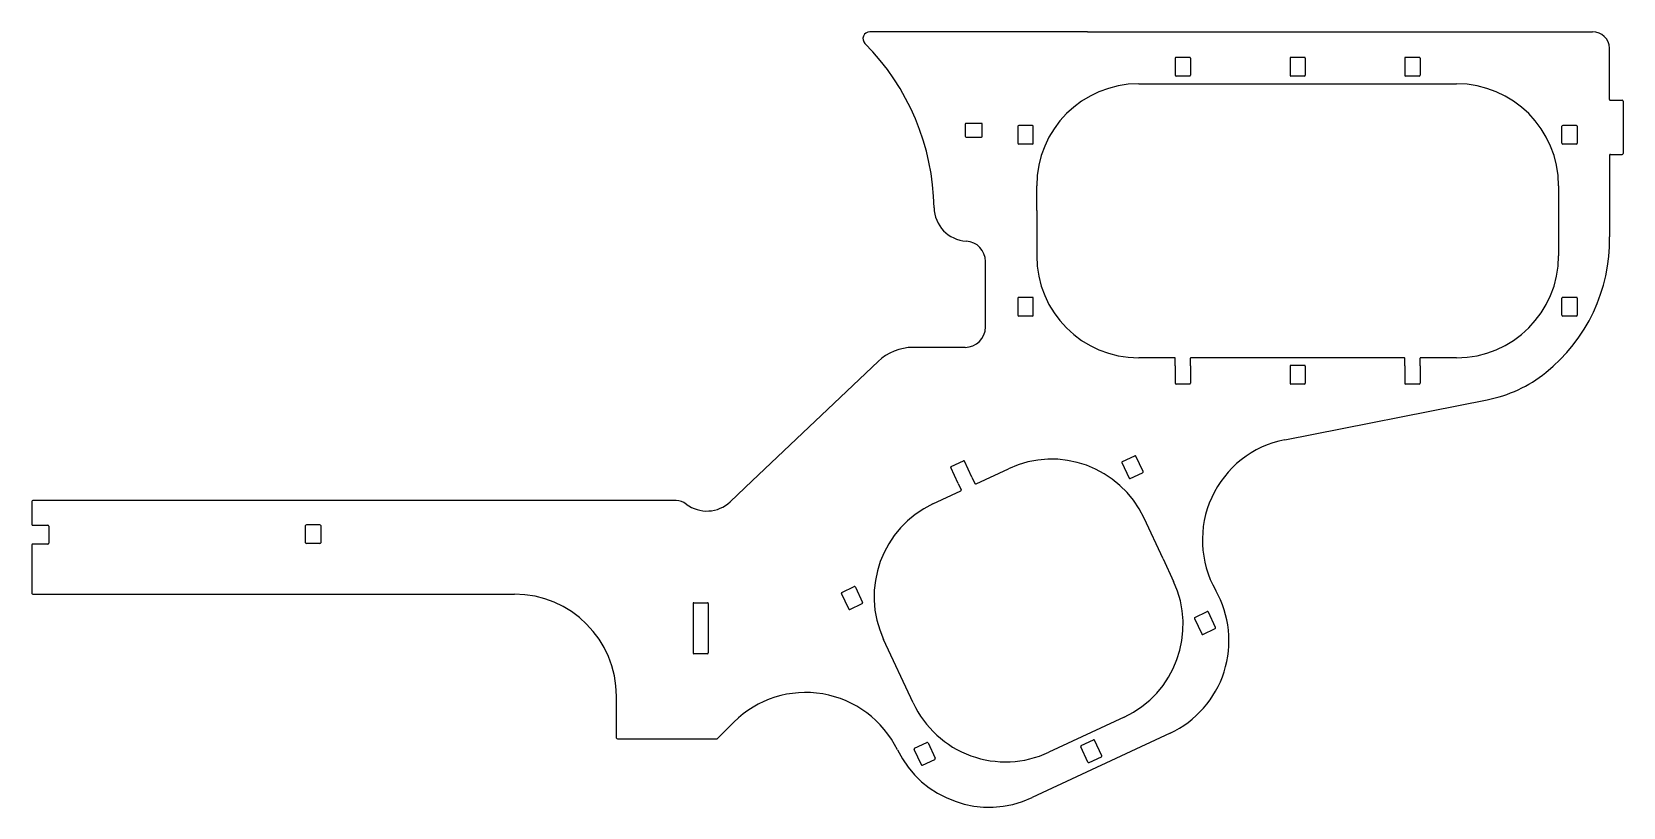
# Model space of a CAD drawing. Header units: millimetres. Extents: x 1748 to 2684, y 182 to 637.
import ezdxf

# ---------------------------------------------------------------- set-up
doc = ezdxf.new("R2010")
doc.units = ezdxf.units.MM

msp = doc.modelspace()

# ---------------------------------------------------------------- linework, layer by layer
for p, q in [((2293.82, 637.45), (2240.64, 637.45)), ((2368.69, 637.45), (2293.82, 637.45)), ((2368.69, 637.45), (2665.79, 637.45)), ((2675.78, 597.73), (2675.78, 627.93)), ((2420.32, 621.95), (2420.32, 611.95)), ((2428.82, 622.45), (2420.82, 622.45)), ((2429.32, 621.95), (2429.32, 611.95)), ((2487.82, 621.95), (2487.82, 611.95)), ((2496.32, 622.45), (2488.32, 622.45)), ((2496.82, 621.95), (2496.82, 611.95)), ((2555.29, 621.95), (2555.29, 611.95)), ((2563.79, 622.45), (2555.79, 622.45)), ((2564.29, 621.95), (2564.29, 611.95)), ((2428.82, 611.45), (2420.82, 611.45)), ((2496.32, 611.45), (2488.32, 611.45)), ((2563.79, 611.45), (2555.79, 611.45)), ((2398.82, 606.95), (2585.79, 606.95)), ((2676.28, 597.23), (2683.28, 597.23)), ((2683.78, 596.73), (2683.78, 565.95)), ((2296.82, 583.15), (2296.82, 576.15)), ((2306.32, 583.65), (2297.32, 583.65)), ((2306.82, 576.15), (2306.82, 583.15)), ((2327.82, 581.95), (2327.82, 571.95)), ((2336.32, 582.45), (2328.32, 582.45)), ((2336.82, 571.95), (2336.82, 581.95)), ((2647.79, 571.95), (2647.79, 581.95)), ((2656.29, 582.45), (2648.29, 582.45)), ((2656.79, 581.95), (2656.79, 571.95)), ((2297.32, 575.65), (2306.32, 575.65)), ((2336.32, 571.45), (2328.32, 571.45)), ((2656.29, 571.45), (2648.29, 571.45)), ((2675.77, 564.95), (2675.77, 516.95)), ((2676.27, 565.45), (2683.28, 565.45)), ((2338.82, 532.39), (2338.82, 546.95)), ((2645.79, 546.95), (2645.79, 505.89)), ((2338.82, 532.39), (2338.82, 505.89)), ((2308.69, 464), (2308.69, 502.48)), ((2327.82, 480.89), (2327.82, 470.89)), ((2336.32, 481.39), (2328.32, 481.39)), ((2336.82, 470.89), (2336.82, 480.89)), ((2647.79, 470.89), (2647.79, 480.89)), ((2656.29, 481.39), (2648.29, 481.39)), ((2656.79, 480.89), (2656.79, 470.89)), ((2336.32, 470.39), (2328.32, 470.39)), ((2656.29, 470.39), (2648.29, 470.39)), ((2296.69, 452), (2266.15, 452)), ((2171.49, 373.57), (2245.51, 443.77)), ((2420.12, 445.89), (2398.82, 445.89)), ((2420.32, 441.25), (2420.32, 445.69)), ((2420.32, 441.25), (2420.32, 430.95)), ((2429.32, 441.25), (2429.32, 445.69)), ((2429.32, 441.25), (2429.32, 430.95)), ((2509.63, 445.89), (2429.52, 445.89)), ((2487.82, 440.95), (2487.82, 430.95)), ((2496.32, 441.45), (2488.32, 441.45)), ((2496.82, 440.95), (2496.82, 430.95)), ((2555.09, 445.89), (2509.63, 445.89)), ((2555.29, 441.25), (2555.29, 445.69)), ((2555.29, 441.25), (2555.29, 430.95)), ((2564.29, 441.25), (2564.29, 445.69)), ((2564.29, 441.25), (2564.29, 430.95)), ((2585.79, 445.89), (2564.49, 445.89)), ((2428.82, 430.45), (2420.82, 430.45)), ((2484.69, 397.7), (2603.77, 421.21)), ((2496.32, 430.45), (2488.32, 430.45)), ((2563.79, 430.45), (2555.79, 430.45)), ((2288.51, 382.03), (2295.76, 385.41)), ((2300.78, 375.84), (2296.43, 385.17)), ((2388.98, 384.27), (2393.21, 375.21)), ((2389.22, 384.93), (2396.47, 388.31)), ((2401.36, 379.01), (2397.14, 388.07)), ((2292.62, 372.03), (2288.27, 381.37)), ((2300.78, 375.84), (2302.53, 372.09)), ((2303.19, 371.85), (2322.22, 380.72)), ((2393.87, 374.96), (2401.12, 378.34)), ((2171.49, 373.57), (2158.59, 361.34)), ((2277.84, 360.03), (2294.13, 367.62)), ((2292.62, 372.03), (2294.37, 368.29)), ((1747.81, 361.45), (1747.81, 347.95)), ((2126.69, 361.95), (1748.31, 361.95)), ((1748.31, 347.45), (1757.31, 347.45)), ((1757.81, 346.95), (1757.81, 336.95)), ((1908.78, 337.25), (1908.78, 347.25)), ((1917.28, 347.75), (1909.28, 347.75)), ((1917.78, 347.25), (1917.78, 337.25)), ((2413.16, 327.69), (2401.96, 351.7)), ((1747.81, 335.95), (1747.81, 307.45)), ((1757.31, 336.45), (1748.31, 336.45)), ((1917.28, 336.75), (1909.28, 336.75)), ((2413.16, 327.69), (2419.31, 314.48)), ((2224.3, 308.03), (2231.55, 311.41)), ((2232.21, 311.17), (2236.44, 302.1)), ((1748.31, 306.95), (2031.69, 306.95)), ((2136.69, 301.45), (2136.69, 272.45)), ((2137.19, 301.95), (2145.19, 301.95)), ((2145.69, 301.45), (2145.69, 272.45)), ((2228.28, 298.3), (2224.06, 307.36)), ((2228.95, 298.06), (2236.2, 301.44)), ((2431.69, 292.67), (2435.92, 283.61)), ((2431.93, 293.34), (2439.18, 296.72)), ((2444.08, 287.41), (2439.85, 296.48)), ((2436.58, 283.37), (2443.83, 286.75)), ((2145.19, 271.95), (2137.19, 271.95)), ((2266.17, 243.07), (2248.82, 280.29)), ((2091.69, 222.45), (2091.69, 246.95)), ((2390.29, 234.75), (2345.91, 214.05)), ((2417.28, 225.26), (2336.16, 187.44)), ((2092.19, 221.95), (2150.77, 221.95)), ((2271, 206.7), (2266.77, 215.77)), ((2267.01, 216.43), (2274.26, 219.81)), ((2274.93, 219.57), (2279.15, 210.51)), ((2368.99, 208.26), (2364.76, 217.33)), ((2365.01, 217.99), (2372.26, 221.37)), ((2377.15, 212.07), (2372.92, 221.13)), ((2271.66, 206.46), (2278.91, 209.84)), ((2369.65, 208.02), (2376.9, 211.4))]:
    msp.add_line(p, q)
for centre, radius, start, end in [((2240.64, 633.45), 4, 90, 224.81832), ((2665.79, 627.45), 10, 2.7294, 90), ((2138.49, 531.95), 140, 0.88646, 44.81832), ((2420.82, 621.95), 0.5, 90, 180), ((2428.82, 621.95), 0.5, 0, 90), ((2488.32, 621.95), 0.5, 90, 180), ((2496.32, 621.95), 0.5, 0, 90), ((2555.79, 621.95), 0.5, 90, 180), ((2555.79, 621.95), 0.5, 90, 180), ((2563.79, 621.95), 0.5, 0, 90), ((2420.82, 611.95), 0.5, 180, 270), ((2428.82, 611.95), 0.5, 270, 0), ((2488.32, 611.95), 0.5, 180, 270), ((2496.32, 611.95), 0.5, 270, 0), ((2555.79, 611.95), 0.5, 180, 270), ((2563.79, 611.95), 0.5, 270, 0), ((2398.82, 546.95), 60, 90, 180), ((2585.79, 546.95), 60, 0, 90), ((2676.28, 597.73), 0.5, 179.99898, 270), ((2676.28, 597.73), 0.5, 179.99898, 270), ((2683.28, 596.73), 0.5, 0, 90), ((2683.28, 596.73), 0.5, 0, 90), ((2683.28, 596.73), 0.5, 0, 90), ((2297.32, 583.15), 0.5, 90, 180), ((2306.32, 583.15), 0.5, 0, 90), ((2328.32, 581.95), 0.5, 90, 180), ((2336.32, 581.95), 0.5, 0, 90), ((2648.29, 581.95), 0.5, 90, 180), ((2656.29, 581.95), 0.5, 0, 90), ((2297.32, 576.15), 0.5, 180, 270), ((2306.32, 576.15), 0.5, 270, 0), ((2328.32, 571.95), 0.5, 180, 270), ((2336.32, 571.95), 0.5, 270, 0), ((2648.29, 571.95), 0.5, 180, 270), ((2656.29, 571.95), 0.5, 270, 0), ((2676.27, 564.95), 0.5, 90, 180), ((2676.27, 564.95), 0.5, 90, 180), ((2683.28, 565.95), 0.5, 270, 0), ((2683.28, 565.95), 0.5, 270, 0), ((2298.48, 534.43), 20, 180.88646, 266.8094), ((2575.79, 515.31), 100, 308.63504, 0.93521), ((2296.69, 502.48), 12, 0, 86.8094), ((2398.82, 505.89), 60, 180, 270), ((2585.79, 505.89), 60, 270, 0), ((2328.32, 480.89), 0.5, 90, 180), ((2336.32, 480.89), 0.5, 0, 90), ((2648.29, 480.89), 0.5, 90, 180), ((2656.29, 480.89), 0.5, 0, 90), ((2328.32, 470.89), 0.5, 180, 270), ((2336.32, 470.89), 0.5, 270, 0), ((2648.29, 470.89), 0.5, 180, 270), ((2656.29, 470.89), 0.5, 270, 0), ((2296.69, 464), 12, 270, 0), ((2266.15, 422), 30, 90, 133.48053), ((2420.12, 445.69), 0.2, 0, 90), ((2420.12, 445.69), 0.2, 0, 90), ((2429.52, 445.69), 0.2, 90, 180), ((2429.52, 445.69), 0.2, 90, 180), ((2488.32, 440.95), 0.5, 90, 180), ((2496.32, 440.95), 0.5, 0, 90), ((2555.09, 445.69), 0.2, 0, 90), ((2555.09, 445.69), 0.2, 0, 90), ((2564.49, 445.69), 0.2, 90, 180), ((2564.49, 445.69), 0.2, 90, 180), ((2420.82, 430.95), 0.5, 180, 270), ((2428.82, 430.95), 0.5, 270, 0), ((2488.32, 430.95), 0.5, 180, 270), ((2496.32, 430.95), 0.5, 270, 0), ((2555.79, 430.95), 0.5, 180, 270), ((2563.79, 430.95), 0.5, 270, 0), ((2588.28, 499.69), 80, 281.1663, 308.63504), ((2496.3, 338.83), 60, 101.1663, 209.55593), ((2295.97, 384.96), 0.5, 25, 115), ((2295.97, 384.96), 0.5, 25, 115), ((2347.58, 326.35), 60, 25, 115), ((2389.43, 384.48), 0.5, 115, 205), ((2396.68, 387.86), 0.5, 25, 115), ((2288.72, 381.58), 0.5, 115, 205), ((2288.72, 381.58), 0.5, 115, 205), ((2393.66, 375.42), 0.5, 205, 295), ((2400.91, 378.8), 0.5, 295, 25), ((2293.92, 368.08), 0.5, 295, 25), ((2302.98, 372.3), 0.5, 205, 295), ((1748.31, 361.45), 0.5, 90, 180), ((2126.69, 351.95), 10, 52.80668, 90), ((2144.83, 375.85), 20, 232.80668, 313.48053), ((2303.2, 305.65), 60, 115, 205), ((1748.31, 347.95), 0.5, 180, 270), ((1748.31, 347.95), 0.5, 180, 270), ((1757.31, 346.95), 0.5, 0, 90), ((1757.31, 346.95), 0.5, 0, 90), ((1909.28, 347.25), 0.5, 90, 180), ((1917.28, 347.25), 0.5, 0, 90), ((1757.31, 336.95), 0.5, 270, 0), ((1909.28, 337.25), 0.5, 180, 270), ((1917.28, 337.25), 0.5, 270, 0), ((1748.31, 335.95), 0.5, 90, 180), ((1748.31, 335.95), 0.5, 90, 180), ((2231.76, 310.96), 0.5, 25, 115), ((2364.94, 289.13), 60, 295, 25), ((2391.92, 279.64), 60, 295, 29.55593), ((1748.31, 307.45), 0.5, 180, 270), ((1748.31, 307.45), 0.5, 180, 270), ((2031.69, 246.95), 60, 0, 90), ((2137.19, 301.45), 0.5, 90, 180), ((2145.19, 301.45), 0.5, 0, 90), ((2224.51, 307.57), 0.5, 115, 205), ((2235.99, 301.89), 0.5, 295, 25), ((2228.74, 298.51), 0.5, 205, 295), ((2432.15, 292.88), 0.5, 115, 205), ((2439.4, 296.26), 0.5, 25, 115), ((2436.37, 283.82), 0.5, 205, 295), ((2443.62, 287.2), 0.5, 295, 25), ((2137.19, 272.45), 0.5, 180, 270), ((2145.19, 272.45), 0.5, 270, 0), ((2202.95, 189.2), 60, 26.00484, 134.72143), ((2320.55, 268.43), 60, 205, 295), ((2582.93, -194.49), 600, 134.72143, 136.02692), ((2092.19, 222.45), 0.5, 180, 270), ((2150.77, 222.45), 0.5, 270, 316.02692), ((2310.81, 241.82), 60, 206.00484, 295), ((2267.22, 215.98), 0.5, 115, 205), ((2274.47, 219.36), 0.5, 25, 115), ((2365.22, 217.54), 0.5, 115, 205), ((2372.47, 220.92), 0.5, 25, 115), ((2271.45, 206.91), 0.5, 205, 295), ((2278.7, 210.3), 0.5, 295, 25), ((2369.44, 208.48), 0.5, 205, 295), ((2376.69, 211.86), 0.5, 295, 25)]:
    msp.add_arc(centre, radius, start, end)

doc.saveas('drawing.dxf')
